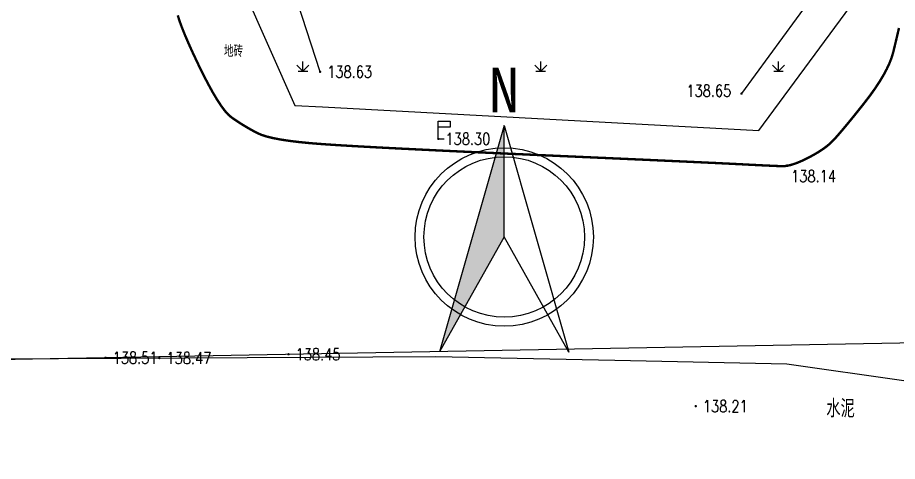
# Model space of a CAD drawing. Extents: x 529262 to 576451, y 2694391 to 2717535.
# Drawn here: x 566637.6 to 566711.6, y 2709675.2 to 2709712.5 of the extents above; entities that cross this region are included whole.
import ezdxf
from ezdxf.enums import TextEntityAlignment as Align
from ezdxf.xclip import XClip

# ---------------------------------------------------------------- set-up
doc = ezdxf.new("R2010")
doc.units = 0
doc.header["$XCLIPFRAME"] = 0
for name, color, linetype in [('DLSS', 4, 'Continuous'), ('DMTZ', 8, 'Continuous'), ('GCD', 8, 'Continuous'), ('JMD', 8, 'Continuous'), ('PP-COM', 7, 'Continuous'), ('RD-中线', 40, 'Continuous'), ('ZBTZ', 8, 'Continuous'), ('ZJ', 7, 'Continuous'), ('路名', 7, 'Continuous')]:
    doc.layers.add(name, color=color, linetype=linetype)
doc.styles.add('HZ', font='rs.shx', dxfattribs={"width": 0.8, "bigfont": 'hztxt.shx'})
doc.styles.get("Standard").update_dxf_attribs({"font": '', "height": 2.5, "bigfont": 'smfs.shx'})
doc.styles.get('Standard').set_extended_font_data('FangSong_GB2312')
doc.linetypes.add('10422', pattern='A,0.75,[150,AAA.SHX,S=0.5,R=0,X=0,Y=0.5],1.5,[177,AAA.SHX,S=1,R=0,X=0,Y=0.4],0.75', length=3)
doc.linetypes.add('1161', pattern='A,0,[149,AAA.SHX,S=0.15,R=0,X=0,Y=0],-1.6', length=1.6)
doc.linetypes.add('444', pattern='A,4.5,[145,AAA.SHX,S=1,R=0,X=0,Y=1],4.5,-0.5,[146,AAA.SHX,S=1,R=0,X=0,Y=0],-0.5', length=10)

# ---------------------------------------------------------------- blocks, each defined once
blk = doc.blocks.new('Compass1')
for p, q in [((0, 12.5), (-7.246, -12.861)), ((0, 0), (0, 12.5)), ((0, 0), (-7.246, -12.861))]:
    blk.add_line(p, q)
at = {"color": 2}
for p, q in [((0, 12.5), (7.258, -12.904)), ((7.258, -12.904), (0, 0))]:
    blk.add_line(p, q, dxfattribs=at)
at = {"color": 3}
blk.add_circle((0, 0), 10, dxfattribs=at)
at = {"color": 2}
blk.add_circle((0, 0), 9, dxfattribs=at)
blk.add_solid([(-7.246, -12.861), (0, 12.5), (0, 0)], dxfattribs=at)
at = {"color": 3}
blk.add_text('N', height=5, dxfattribs=at).set_placement((-0.014, 13.97), align=Align.CENTER)
blk = doc.blocks.new('A$C19FD0107')
at = {"layer": 'RD-中线', "color": 8, "linetype": 'Continuous'}
blk.add_lwpolyline([(-1765.321, 14833.87), (-1870.242, 14834.357, -0.07773), (-2297.406, 14903.198), (-2763.512, 15055.044, -0.002412), (-2772.671, 15058.077), (-3168.085, 15191.127, 0.031805), (-3413.657, 15256.716), (-3481.168, 15270.218, 0.040764), (-3610.522, 15285.281), (-3824.794, 15292.664, 0.003807), (-3833.928, 15292.909), (-3984.459, 15295.801, 0.004916), (-3996.258, 15295.912), (-4213.605, 15295.813, 0.004475), (-4218.975, 15295.763), (-4356.098, 15293.246, -0.000047), (-4356.155, 15293.245), (-5280.162, 15276.46)], format="xyb", dxfattribs=at)
at = {"layer": 'RD-中线', "color": 8, "linetype": 'Continuous', "flags": 128}
for points in [[(-4490.734, 14139.438, 0), (-4490.29, 14139.417)], [(-3818.251, 14086.168, 0), (-3817.74, 14086.169)]]:
    blk.add_lwpolyline(points, format="xyb", dxfattribs=at)
blk = doc.blocks.new('GC200')
at = {"linetype": 'Continuous', "const_width": 0.2, "flags": 128}
blk.add_lwpolyline([(-0.1, 0, 1), (0.1, 0, 1)], format="xyb", close=True, dxfattribs=at)
blk = doc.blocks.new('gc124')
at = {"color": 8}
for p, q in [((0, 0), (0, 1.6)), ((-1, 1), (0, 0)), ((-0.8, 0), (0.8, 0)), ((0, 0), (1, 1))]:
    blk.add_line(p, q, dxfattribs=at)
blk = doc.blocks.new('gc076')
at = {"color": 8}
for p, q in [((0, 0), (0, 3)), ((0, 3), (2, 3)), ((2, 3), (2, 2)), ((2, 2), (0, 2)), ((1, 0), (0, 0))]:
    blk.add_line(p, q, dxfattribs=at)

msp = doc.modelspace()

# ---------------------------------------------------------------- linework, layer by layer
at = {"layer": 'DLSS', "linetype": 'Continuous', "const_width": 0.2}
msp.add_lwpolyline([(566651.077, 2709712.701), (566651.224, 2709712.231), (566651.427, 2709711.675), (566651.685, 2709711.035), (566651.998, 2709710.308), (566652.366, 2709709.496), (566652.79, 2709708.599), (566653.228, 2709707.706), (566653.641, 2709706.909), (566654.028, 2709706.208), (566654.39, 2709705.602), (566654.726, 2709705.091), (566655.036, 2709704.675), (566655.321, 2709704.356), (566655.581, 2709704.131), (566655.831, 2709703.956), (566656.088, 2709703.783), (566656.351, 2709703.613), (566656.621, 2709703.445), (566656.898, 2709703.28), (566657.181, 2709703.117), (566657.471, 2709702.957), (566657.767, 2709702.8), (566658.115, 2709702.649), (566658.558, 2709702.508), (566659.096, 2709702.377), (566659.73, 2709702.256), (566660.459, 2709702.145), (566661.283, 2709702.044), (566661.397, 2709702.033)], dxfattribs=at)
msp.add_lwpolyline([(566651.077, 2709712.701), (566651.224, 2709712.231), (566651.427, 2709711.675), (566651.685, 2709711.035), (566651.998, 2709710.308), (566652.366, 2709709.496), (566652.79, 2709708.599), (566653.228, 2709707.706), (566653.641, 2709706.909), (566654.028, 2709706.208), (566654.39, 2709705.602), (566654.726, 2709705.091), (566655.036, 2709704.675), (566655.321, 2709704.356), (566655.581, 2709704.131), (566655.831, 2709703.956), (566656.088, 2709703.783), (566656.351, 2709703.613), (566656.621, 2709703.445), (566656.898, 2709703.28), (566657.181, 2709703.117), (566657.471, 2709702.957), (566657.767, 2709702.8), (566658.115, 2709702.649), (566658.558, 2709702.508), (566659.096, 2709702.377), (566659.73, 2709702.256), (566660.459, 2709702.145), (566661.283, 2709702.044), (566661.397, 2709702.033)], dxfattribs=at)
at = {"layer": 'DLSS', "linetype": 'Continuous', "const_width": 0.2, "elevation": 138.333, "flags": 128}
msp.add_lwpolyline([(566661.397, 2709702.033), (566662.202, 2709701.953), (566663.217, 2709701.872), (566664.431, 2709701.791), (566665.947, 2709701.7), (566667.766, 2709701.6), (566669.887, 2709701.49), (566672.31, 2709701.371), (566675.036, 2709701.241), (566678.065, 2709701.102), (566681.395, 2709700.953), (566684.705, 2709700.807), (566687.672, 2709700.675), (566690.294, 2709700.558), (566692.573, 2709700.455), (566694.507, 2709700.366), (566696.098, 2709700.292), (566697.346, 2709700.232), (566698.249, 2709700.187), (566698.947, 2709700.151), (566699.576, 2709700.119), (566700.138, 2709700.091), (566700.631, 2709700.068), (566701.057, 2709700.049), (566701.414, 2709700.033), (566701.703, 2709700.022), (566701.925, 2709700.016), (566702.122, 2709700.022), (566702.337, 2709700.05), (566702.572, 2709700.101), (566702.825, 2709700.174), (566703.098, 2709700.268), (566703.389, 2709700.385), (566703.699, 2709700.524), (566704.028, 2709700.685), (566704.356, 2709700.857), (566704.662, 2709701.028), (566704.948, 2709701.198), (566705.212, 2709701.367), (566705.455, 2709701.536), (566705.677, 2709701.703), (566705.878, 2709701.869), (566706.057, 2709702.035), (566706.247, 2709702.23), (566706.481, 2709702.486), (566706.757, 2709702.802), (566707.076, 2709703.177), (566707.438, 2709703.613), (566707.844, 2709704.11), (566708.292, 2709704.666), (566708.783, 2709705.283), (566709.27, 2709705.916), (566709.706, 2709706.524), (566710.092, 2709707.106), (566710.426, 2709707.661), (566710.71, 2709708.191), (566710.944, 2709708.695), (566711.126, 2709709.172), (566711.258, 2709709.624), (566711.362, 2709710.055), (566711.462, 2709710.472), (566711.557, 2709710.874), (566711.647, 2709711.262), (566711.734, 2709711.635)], dxfattribs=at)
msp.add_lwpolyline([(566661.397, 2709702.033), (566662.202, 2709701.953), (566663.217, 2709701.872), (566664.431, 2709701.791), (566665.947, 2709701.7), (566667.766, 2709701.6), (566669.887, 2709701.49), (566672.31, 2709701.371), (566675.036, 2709701.241), (566678.065, 2709701.102), (566681.395, 2709700.953), (566684.705, 2709700.807), (566687.672, 2709700.675), (566690.294, 2709700.558), (566692.573, 2709700.455), (566694.507, 2709700.366), (566696.098, 2709700.292), (566697.346, 2709700.232), (566698.249, 2709700.187), (566698.947, 2709700.151), (566699.576, 2709700.119), (566700.138, 2709700.091), (566700.631, 2709700.068), (566701.057, 2709700.049), (566701.414, 2709700.033), (566701.703, 2709700.022), (566701.925, 2709700.016), (566702.122, 2709700.022), (566702.337, 2709700.05), (566702.572, 2709700.101), (566702.825, 2709700.174), (566703.098, 2709700.268), (566703.389, 2709700.385), (566703.699, 2709700.524), (566704.028, 2709700.685), (566704.356, 2709700.857), (566704.662, 2709701.028), (566704.948, 2709701.198), (566705.212, 2709701.367), (566705.455, 2709701.536), (566705.677, 2709701.703), (566705.878, 2709701.869), (566706.057, 2709702.035), (566706.247, 2709702.23), (566706.481, 2709702.486), (566706.757, 2709702.802), (566707.076, 2709703.177), (566707.438, 2709703.613), (566707.844, 2709704.11), (566708.292, 2709704.666), (566708.783, 2709705.283), (566709.27, 2709705.916), (566709.706, 2709706.524), (566710.092, 2709707.106), (566710.426, 2709707.661), (566710.71, 2709708.191), (566710.944, 2709708.695), (566711.126, 2709709.172), (566711.258, 2709709.624), (566711.362, 2709710.055), (566711.462, 2709710.472), (566711.557, 2709710.874), (566711.647, 2709711.262), (566711.734, 2709711.635)], dxfattribs=at)
at = {"layer": 'DMTZ', "linetype": '10422'}
msp.add_lwpolyline([(566663.045, 2709707.954), (566660.778, 2709714.951), (566678.795, 2709733.677), (566681.063, 2709733.54)], dxfattribs=at)
msp.add_lwpolyline([(566663.045, 2709707.954), (566660.778, 2709714.951), (566678.795, 2709733.677), (566681.063, 2709733.54)], dxfattribs=at)
at = {"layer": 'DMTZ', "linetype": '10422', "elevation": 138.647, "flags": 128}
msp.add_lwpolyline([(566681.063, 2709733.54), (566688.674, 2709733.082), (566704.233, 2709713.969), (566698.494, 2709706.117)], dxfattribs=at)
msp.add_lwpolyline([(566681.063, 2709733.54), (566688.674, 2709733.082), (566704.233, 2709713.969), (566698.494, 2709706.117)], dxfattribs=at)
at = {"layer": 'JMD', "linetype": '444', "flags": 128}
msp.add_lwpolyline([(566448.105, 2709679.011), (566546.096, 2709681.278), (566599.934, 2709682.641), (566614.55, 2709683.695), (566672.77, 2709684.004), (566687.838, 2709683.703), (566702.303, 2709683.402), (566712.136, 2709681.984)], dxfattribs=at)
at = {"layer": 'ZBTZ', "linetype": '1161', "elevation": 138.537, "flags": 128}
for points in [[(566682.916, 2709736.508), (566677.885, 2709736.793), (566656.604, 2709714.862), (566660.918, 2709705.129), (566663.251, 2709705.002)], [(566682.916, 2709736.508), (566677.885, 2709736.793), (566656.604, 2709714.862), (566660.918, 2709705.129), (566663.251, 2709705.002)], [(566663.251, 2709705.002), (566699.937, 2709703.009), (566708.087, 2709714.05), (566690.126, 2709736.1), (566682.916, 2709736.508)], [(566663.251, 2709705.002), (566699.937, 2709703.009), (566708.087, 2709714.05), (566690.126, 2709736.1), (566682.916, 2709736.508)]]:
    msp.add_lwpolyline(points, dxfattribs=at)

# ---------------------------------------------------------------- block references
at = {"layer": 'DLSS', "linetype": 'Continuous', "xscale": 0.5, "yscale": 0.5, "zscale": 0.5}
msp.add_blockref('gc076', (566672.989, 2709702.298), dxfattribs=at)
msp.add_blockref('gc076', (566672.989, 2709702.298), dxfattribs=at)
at = {"layer": 'GCD', "linetype": 'Continuous'}
ref = msp.add_blockref('GC200', (566663.046, 2709707.953, 138.627), dxfattribs=dict(at, xscale=0.5, yscale=0.5, zscale=0.5))
ref.add_attrib('height', '138.63', dxfattribs={"linetype": 'Continuous', "height": 1, "style": 'HZ', "width": 0.8}).set_placement((566663.646, 2709707.953, 138.627), align=Align.MIDDLE_LEFT)
ref = msp.add_blockref('GC200', (566663.046, 2709707.953, 138.627), dxfattribs=dict(at, xscale=0.5, yscale=0.5, zscale=0.5))
ref.add_attrib('height', '138.63', dxfattribs={"linetype": 'Continuous', "height": 1, "style": 'HZ', "width": 0.8}).set_placement((566663.646, 2709707.953, 138.627), align=Align.MIDDLE_LEFT)
ref = msp.add_blockref('GC200', (566698.494, 2709706.117, 138.647), dxfattribs=dict(at, xscale=0.5, yscale=0.5, zscale=0.5))
ref.add_attrib('height', '138.65', dxfattribs={"linetype": 'Continuous', "height": 1, "style": 'HZ', "width": 0.8}).set_placement((566693.856, 2709706.361, 138.647), align=Align.MIDDLE_LEFT)
ref = msp.add_blockref('GC200', (566698.494, 2709706.117, 138.647), dxfattribs=dict(at, xscale=0.5, yscale=0.5, zscale=0.5))
ref.add_attrib('height', '138.65', dxfattribs={"linetype": 'Continuous', "height": 1, "style": 'HZ', "width": 0.8}).set_placement((566693.856, 2709706.361, 138.647), align=Align.MIDDLE_LEFT)
ref = msp.add_blockref('GC200', (566672.992, 2709702.308, 138.297), dxfattribs=dict(at, xscale=0.5, yscale=0.5, zscale=0.5))
ref.add_attrib('height', '138.30', dxfattribs={"linetype": 'Continuous', "height": 1, "style": 'HZ', "width": 0.8}).set_placement((566673.592, 2709702.308, 138.297), align=Align.MIDDLE_LEFT)
ref = msp.add_blockref('GC200', (566672.992, 2709702.308, 138.297), dxfattribs=dict(at, xscale=0.5, yscale=0.5, zscale=0.5))
ref.add_attrib('height', '138.30', dxfattribs={"linetype": 'Continuous', "height": 1, "style": 'HZ', "width": 0.8}).set_placement((566673.592, 2709702.308, 138.297), align=Align.MIDDLE_LEFT)
ref = msp.add_blockref('GC200', (566702.313, 2709700.068, 138.137), dxfattribs=dict(at, xscale=0.5, yscale=0.5, zscale=0.5))
ref.add_attrib('height', '138.14', dxfattribs={"linetype": 'Continuous', "height": 1, "style": 'HZ', "width": 0.8}).set_placement((566702.663, 2709699.175, 138.137), align=Align.MIDDLE_LEFT)
ref = msp.add_blockref('GC200', (566702.313, 2709700.068, 138.137), dxfattribs=dict(at, xscale=0.5, yscale=0.5, zscale=0.5))
ref.add_attrib('height', '138.14', dxfattribs={"linetype": 'Continuous', "height": 1, "style": 'HZ', "width": 0.8}).set_placement((566702.663, 2709699.175, 138.137), align=Align.MIDDLE_LEFT)
ref = msp.add_blockref('GC200', (566645.002, 2709683.903, 138.51), dxfattribs=dict(at, xscale=0.5, yscale=0.5, zscale=0.5))
ref.add_attrib('height', '138.51', dxfattribs={"linetype": 'Continuous', "height": 1, "style": 'HZ', "width": 0.8}).set_placement((566645.602, 2709683.903, 138.51), align=Align.MIDDLE_LEFT)
ref = msp.add_blockref('GC200', (566649.529, 2709683.88, 138.471), dxfattribs=dict(at, xscale=0.5, yscale=0.5, zscale=0.5))
ref.add_attrib('height', '138.47', dxfattribs={"linetype": 'Continuous', "height": 1, "style": 'HZ', "width": 0.8}).set_placement((566650.129, 2709683.88, 138.471), align=Align.MIDDLE_LEFT)
ref = msp.add_blockref('GC200', (566660.388, 2709684.194, 138.454), dxfattribs=dict(at, xscale=0.5, yscale=0.5, zscale=0.5))
ref.add_attrib('height', '138.45', dxfattribs={"linetype": 'Continuous', "height": 1, "style": 'HZ', "width": 0.8}).set_placement((566660.988, 2709684.194, 138.454), align=Align.MIDDLE_LEFT)
ref = msp.add_blockref('GC200', (566694.64, 2709679.829, 138.213), dxfattribs=dict(at, xscale=0.5, yscale=0.5, zscale=0.5))
ref.add_attrib('height', '138.21', dxfattribs={"linetype": 'Continuous', "height": 1, "style": 'HZ', "width": 0.8}).set_placement((566695.24, 2709679.829, 138.213), align=Align.MIDDLE_LEFT)
ref = msp.add_blockref('GC200', (566694.64, 2709679.829, 138.213), dxfattribs=dict(at, xscale=0.5, yscale=0.5, zscale=0.5))
ref.add_attrib('height', '138.21', dxfattribs={"linetype": 'Continuous', "height": 1, "style": 'HZ', "width": 0.8}).set_placement((566695.24, 2709679.829, 138.213), align=Align.MIDDLE_LEFT)
at = {"layer": 'PP-COM'}
ref = msp.add_blockref('A$C19FD0107', (570997.993, 2694390.603), dxfattribs=at)
XClip(ref).set_block_clipping_path([(-9366.4383134884, 14428.6043910822), (-3328.4480743363, 17452.7484863754)])
at = {"layer": 'ZBTZ', "linetype": 'Continuous', "xscale": 0.5, "yscale": 0.5}
for p in [(566661.604, 2709708.009), (566661.604, 2709708.009), (566681.604, 2709708.009), (566681.604, 2709708.009), (566701.604, 2709708.009), (566701.604, 2709708.009)]:
    msp.add_blockref('gc124', p, dxfattribs=at)
at = {"layer": '路名', "xscale": 0.75, "yscale": 0.75}
msp.add_blockref('Compass1', (566678.532, 2709694.061), dxfattribs=at)

# ---------------------------------------------------------------- texts
at = {"layer": 'ZJ', "color": 8, "linetype": 'Continuous', "style": 'HZ', "width": 0.8}
for s, height, p in [('地砖', 1, (566655.762, 2709709.743)), ('地砖', 1, (566655.762, 2709709.743)), ('水泥', 1.5, (566706.82, 2709679.707)), ('水泥', 1.5, (566706.82, 2709679.707))]:
    msp.add_text(s, height=height, dxfattribs=at).set_placement(p, align=Align.MIDDLE)

doc.saveas('drawing.dxf')
